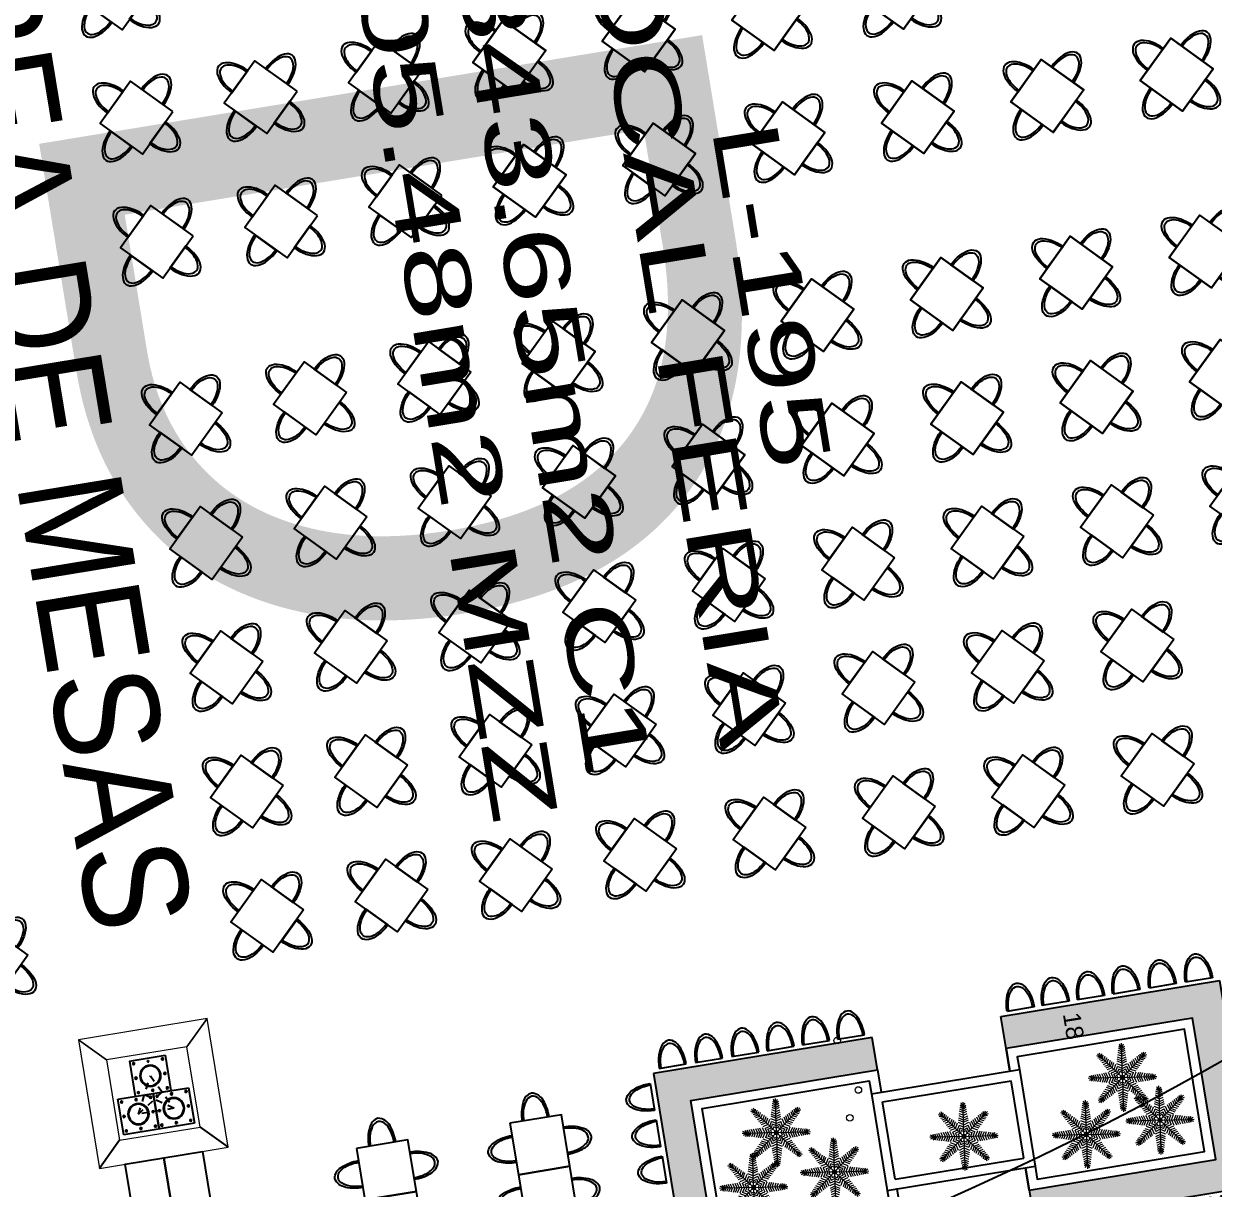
# Model space of a CAD drawing. Header units: metres. Extents: x 2 to 659295185, y -28 to 1124222152.
# Drawn here: x 655580.4 to 655598.65, y 1126425.51 to 1126443.36 of the extents above; entities that cross this region are included whole.
import ezdxf
from ezdxf.enums import TextEntityAlignment as Align

# ---------------------------------------------------------------- set-up
doc = ezdxf.new("R2010")
doc.units = ezdxf.units.M
doc.header["$MEASUREMENT"] = 0
for name, pattern in [('CCSM_C1_CUERPO D.dwg 19-03-12$0$CONTINUA', [0]), ('CCSM_C1_CUERPO EL$0$DASHED', [0.75, 0.5, -0.25]), ('CCSM_XREF ESTRUCTURA15$0$DASHED2', [0.375, 0.25, -0.125]), ('CCSM_XREF ESTRUCTURA15$0$MITTE', [2, 1.25, -0.25, 0.25, -0.25]), ('DASHDOT', [1, 0.5, -0.25, 0, -0.25])]:
    doc.linetypes.add(name, pattern=pattern)
doc.layers.get('0').update_dxf_attribs({"linetype": 'CONTINUOUS'})
for name, color, linetype in [('CCSM_C1_CUERPO CK$0$A-LOCAL ID', 7, 'CONTINUOUS'), ('CCSM_C1_CUERPO CK$0$A-VISTA 4', 8, 'CONTINUOUS'), ('CCSM_C1_CUERPO CK$0$ID_Nº LOCAL', 7, 'CONTINUOUS'), ('CCSM_C1_CUERPO D.dwg 19-03-12$0$1_jardinera', 86, 'CONTINUOUS'), ('CCSM_C1_CUERPO D.dwg 19-03-12$0$A-PEDESTAL', 4, 'CONTINUOUS'), ('CCSM_C1_CUERPO D.dwg 19-03-12$0$MESÓN', 6, 'CONTINUOUS'), ('CCSM_C1_CUERPO D.dwg 19-03-12$0$PARED BAJA', 2, 'CONTINUOUS'), ('CCSM_C1_CUERPO D.dwg 19-03-12$0$PTOS DE UBIC DE TUBERIAS', 1, 'CONTINUOUS'), ('CCSM_C1_CUERPO D.dwg 19-03-12$0$RELLENO', 8, 'CONTINUOUS'), ('CCSM_C1_CUERPO D.dwg 19-03-12$0$SILLAS', 8, 'CONTINUOUS'), ('CCSM_C1_CUERPO EL$0$A-PROYECCIONES', 5, 'CCSM_C1_CUERPO EL$0$DASHED'), ('CCSM_XREF ESTRUCTURA15$0$A_COLUMNAS', 2, 'CONTINUOUS'), ('CCSM_XREF ESTRUCTURA15$0$A_PLANCHAS BASE', 57, 'CONTINUOUS'), ('CCSM_XREF ESTRUCTURA15$0$A_PROYECCION', 8, 'CCSM_XREF ESTRUCTURA15$0$DASHED2'), ('CCSM_XREF ESTRUCTURA15$0$PS_MIDLINE', 1, 'CCSM_XREF ESTRUCTURA15$0$MITTE'), ('CCSM_XREF ESTRUCTURA15$0$PS_SOLID', 2, 'CONTINUOUS'), ('CCSM_XREF ESTRUCTURA15$0$txt100', 2, 'CONTINUOUS'), ('CCSM_XREF KIOSKOSE$0$Kiosco General', 154, 'CONTINUOUS'), ('CESTOS DE BASURA', 1, 'CONTINUOUS'), ('DIVISION EDIFICIOS', 5, 'CONTINUOUS'), ('MESAS', 5, 'CONTINUOUS'), ('MESAS DE FERIA', 7, 'CONTINUOUS'), ('Numero de manzana', 6, 'CONTINUOUS'), ('SILLAS', 2, 'CONTINUOUS')]:
    doc.layers.add(name, color=color, linetype=linetype)
doc.layers.add('CCSM_C1_CUERPO D.dwg 19-03-12$0$ENUMERACIÓN DE CAJETIN DE EXTINSIÓN', color=8, linetype='CONTINUOUS', lineweight=0)
doc.layers.add('LOCALES ASIGNADOS', color=41, linetype='DASHDOT', lineweight=0)
doc.layers.add('PISO AZUL', color=7, linetype='CONTINUOUS', true_color=0xbddeff)
doc.styles.add('ARIAL', font='txt')
doc.styles.add('B', font='arial.ttf')
doc.styles.add('CCSM_C1_CUERPO CK$0$ROMANS', font='romans__.ttf')
doc.styles.add('CCSM_C1_CUERPO CK$0$sigo', font='arial.ttf', dxfattribs={"width": 0.9})
doc.styles.add('CCSM_C1_CUERPO D.dwg 19-03-12$0$ROMANS', font='ARIALUNI.TTF', dxfattribs={"height": 0.12})

# ---------------------------------------------------------------- blocks, each defined once
blk = doc.blocks.new('CCSM_C1_CUERPO CK$0$IDENT LOCAL')
at = {"style": 'CCSM_C1_CUERPO CK$0$ROMANS'}
for tag, height, p in [('AREA-EXACTA', 0.5, (0.8694, 0.18)), ('NºLOCAL', 0.7, (1.9537, 0.0574)), ('RUBRO', 0.35, (0, 0)), ('USO', 0.35, (-0.8388, -0.1375))]:
    blk.add_attdef(tag, text='', height=height, rotation=279.30845, dxfattribs=at).set_placement(p, align=Align.BOTTOM_CENTER)
blk = doc.blocks.new('CCSM_C1_CUERPO D.dwg 19-03-12$0$sillas')
at = {"layer": 'CCSM_C1_CUERPO D.dwg 19-03-12$0$SILLAS'}
blk.add_line((0.21, 0), (-0.21, 0), dxfattribs=at)
at = {"layer": 'CCSM_C1_CUERPO D.dwg 19-03-12$0$SILLAS', "extrusion": (0, 0, -1)}
for major_axis, ratio in [((0, 0.403), 0.521085), ((0, 0.353), 0.524072)]:
    blk.add_ellipse((0, 0), major_axis=major_axis, ratio=ratio, start_param=4.712389, end_param=7.853982, dxfattribs=at)
blk = doc.blocks.new('CCSM_C1_CUERPO D.dwg 19-03-12$0$PALMERA')
at = {"linetype": 'Continuous', "lineweight": 0}
for p, q in [((0, 0.438), (-0.027, 0.495)), ((0, 0.438), (0, 0.506)), ((0, 0.438), (0.027, 0.495)), ((-0.275, 0.324), (-0.334, 0.346)), ((-0.275, 0.324), (-0.323, 0.372)), ((-0.273, 0.323), (-0.322, 0.317)), ((-0.275, 0.324), (-0.297, 0.383)), ((0, 0.049), (-0.275, 0.324)), ((-0.273, 0.323), (-0.268, 0.371)), ((-0.259, 0.308), (-0.246, 0.354)), ((-0.241, 0.29), (-0.225, 0.338)), ((-0.22, 0.27), (-0.203, 0.321)), ((0, 0.297), (-0.058, 0.323)), ((0, 0.333), (-0.054, 0.354)), ((0, 0.361), (-0.049, 0.385)), ((0, 0.39), (-0.045, 0.412)), ((0, 0.415), (-0.042, 0.439)), ((0, 0.436), (-0.038, 0.466)), ((0, 0.436), (0.038, 0.466)), ((0, 0.415), (0.042, 0.439)), ((0, 0.049), (0, 0.438)), ((0, 0.39), (0.045, 0.412)), ((0, 0.361), (0.049, 0.385)), ((0, 0.333), (0.054, 0.354)), ((0, 0.049), (0.275, 0.324)), ((0, 0.297), (0.058, 0.323)), ((0.22, 0.27), (0.203, 0.321)), ((0.241, 0.29), (0.225, 0.338)), ((0.259, 0.308), (0.246, 0.354)), ((0.273, 0.323), (0.268, 0.371)), ((0.273, 0.323), (0.322, 0.317)), ((0.275, 0.324), (0.297, 0.383)), ((0.275, 0.324), (0.323, 0.372)), ((0.275, 0.324), (0.334, 0.346)), ((-0.259, 0.308), (-0.305, 0.296)), ((-0.241, 0.29), (-0.289, 0.274)), ((-0.22, 0.27), (-0.272, 0.252)), ((-0.2, 0.25), (-0.253, 0.227)), ((-0.175, 0.224), (-0.235, 0.202)), ((-0.154, 0.203), (-0.218, 0.179)), ((-0.134, 0.183), (-0.201, 0.158)), ((-0.2, 0.25), (-0.177, 0.302)), ((-0.175, 0.224), (-0.153, 0.284)), ((-0.154, 0.203), (-0.13, 0.267)), ((-0.134, 0.183), (-0.108, 0.25)), ((-0.109, 0.159), (-0.081, 0.23)), ((-0.085, 0.135), (-0.061, 0.197)), ((0, 0.204), (-0.07, 0.235)), ((0, 0.239), (-0.066, 0.268)), ((-0.063, 0.112), (-0.047, 0.161)), ((0, 0.266), (-0.062, 0.295)), ((0, 0.17), (-0.061, 0.197)), ((0, 0.138), (-0.047, 0.161)), ((0, 0.266), (0.062, 0.295)), ((0, 0.239), (0.066, 0.268)), ((0, 0.204), (0.07, 0.235)), ((0, 0.17), (0.061, 0.197)), ((0, 0.138), (0.047, 0.161)), ((0.063, 0.112), (0.047, 0.161)), ((0.085, 0.135), (0.061, 0.197)), ((0.109, 0.159), (0.081, 0.23)), ((0.134, 0.183), (0.108, 0.25)), ((0.154, 0.203), (0.13, 0.267)), ((0.134, 0.183), (0.201, 0.158)), ((0.175, 0.224), (0.153, 0.284)), ((0.154, 0.203), (0.218, 0.179)), ((0.175, 0.224), (0.235, 0.202)), ((0.2, 0.25), (0.177, 0.302)), ((0.2, 0.25), (0.253, 0.227)), ((0.22, 0.27), (0.272, 0.252)), ((0.241, 0.29), (0.289, 0.274)), ((0.259, 0.308), (0.305, 0.296)), ((-0.389, 0.049), (-0.457, 0.049)), ((-0.389, 0.049), (-0.446, 0.076)), ((-0.389, 0.049), (-0.446, 0.023)), ((-0.387, 0.049), (-0.417, 0.087)), ((-0.387, 0.049), (-0.417, 0.011)), ((-0.366, 0.049), (-0.39, 0.091)), ((-0.366, 0.049), (-0.39, 0.007)), ((0, 0.049), (-0.389, 0.049)), ((-0.341, 0.049), (-0.363, 0.095)), ((-0.341, 0.049), (-0.363, 0.004)), ((-0.312, 0.049), (-0.336, 0.098)), ((-0.312, 0.049), (-0.336, 0)), ((-0.283, 0.049), (-0.304, 0.103)), ((-0.283, 0.049), (-0.304, -0.004)), ((0, 0.049), (-0.275, -0.226)), ((-0.248, 0.049), (-0.274, 0.107)), ((-0.248, 0.049), (-0.274, -0.009)), ((-0.217, 0.049), (-0.246, 0.111)), ((-0.217, 0.049), (-0.246, -0.013)), ((-0.19, 0.049), (-0.219, 0.115)), ((-0.19, 0.049), (-0.219, -0.016)), ((-0.155, 0.049), (-0.185, 0.119)), ((-0.155, 0.049), (-0.185, -0.021)), ((-0.109, 0.159), (-0.181, 0.131)), ((-0.085, 0.135), (-0.148, 0.11)), ((-0.121, 0.049), (-0.148, 0.11)), ((-0.121, 0.049), (-0.148, -0.012)), ((-0.063, 0.112), (-0.112, 0.096)), ((-0.089, 0.049), (-0.112, 0.096)), ((-0.089, 0.049), (-0.112, 0.003)), ((-0.063, -0.014), (-0.112, 0.003)), ((-0.043, 0.092), (-0.079, 0.082)), ((-0.061, 0.049), (-0.079, 0.082)), ((-0.061, 0.049), (-0.079, 0.017)), ((-0.043, 0.006), (-0.079, 0.017)), ((-0.043, 0.092), (-0.033, 0.128)), ((-0.043, 0.006), (-0.033, -0.03)), ((0, 0.11), (-0.033, 0.128)), ((0, 0.11), (0.033, 0.128)), ((0, 0.049), (0, -0.34)), ((0, 0.049), (0.275, -0.226)), ((0, 0.049), (0.389, 0.049)), ((0.043, 0.092), (0.033, 0.128)), ((0.043, 0.006), (0.033, -0.03)), ((0.043, 0.092), (0.079, 0.082)), ((0.043, 0.006), (0.079, 0.017)), ((0.061, 0.049), (0.079, 0.082)), ((0.061, 0.049), (0.079, 0.017)), ((0.063, 0.112), (0.112, 0.096)), ((0.063, -0.014), (0.112, 0.003)), ((0.085, 0.135), (0.148, 0.11)), ((0.089, 0.049), (0.112, 0.096)), ((0.089, 0.049), (0.112, 0.003)), ((0.109, 0.159), (0.181, 0.131)), ((0.121, 0.049), (0.148, 0.11)), ((0.121, 0.049), (0.148, -0.012)), ((0.155, 0.049), (0.185, 0.119)), ((0.155, 0.049), (0.185, -0.021)), ((0.19, 0.049), (0.219, 0.115)), ((0.19, 0.049), (0.219, -0.016)), ((0.217, 0.049), (0.246, 0.111)), ((0.217, 0.049), (0.246, -0.013)), ((0.248, 0.049), (0.274, 0.107)), ((0.248, 0.049), (0.274, -0.009)), ((0.283, 0.049), (0.304, 0.103)), ((0.283, 0.049), (0.304, -0.004)), ((0.312, 0.049), (0.336, 0.098)), ((0.312, 0.049), (0.336, 0)), ((0.341, 0.049), (0.363, 0.095)), ((0.341, 0.049), (0.363, 0.004)), ((0.366, 0.049), (0.39, 0.091)), ((0.366, 0.049), (0.39, 0.007)), ((0.387, 0.049), (0.417, 0.087)), ((0.387, 0.049), (0.417, 0.011)), ((0.389, 0.049), (0.446, 0.076)), ((0.389, 0.049), (0.457, 0.049)), ((0.389, 0.049), (0.446, 0.023)), ((-0.22, -0.171), (-0.272, -0.154)), ((-0.2, -0.151), (-0.253, -0.128)), ((-0.175, -0.126), (-0.235, -0.104)), ((-0.154, -0.104), (-0.218, -0.081)), ((-0.134, -0.085), (-0.201, -0.059)), ((-0.2, -0.151), (-0.177, -0.204)), ((-0.109, -0.06), (-0.181, -0.032)), ((-0.175, -0.126), (-0.153, -0.186)), ((-0.154, -0.104), (-0.13, -0.168)), ((-0.085, -0.036), (-0.148, -0.012)), ((-0.134, -0.085), (-0.108, -0.152)), ((-0.109, -0.06), (-0.081, -0.132)), ((-0.085, -0.036), (-0.061, -0.099)), ((0, -0.106), (-0.07, -0.136)), ((0, -0.141), (-0.066, -0.17)), ((-0.063, -0.014), (-0.047, -0.063)), ((0, -0.072), (-0.061, -0.099)), ((0, -0.04), (-0.047, -0.063)), ((0, -0.012), (-0.033, -0.03)), ((0, -0.012), (0.033, -0.03)), ((0, -0.04), (0.047, -0.063)), ((0, -0.072), (0.061, -0.099)), ((0, -0.106), (0.07, -0.136)), ((0, -0.141), (0.066, -0.17)), ((0.063, -0.014), (0.047, -0.063)), ((0.085, -0.036), (0.061, -0.099)), ((0.109, -0.06), (0.081, -0.132)), ((0.085, -0.036), (0.148, -0.012)), ((0.134, -0.085), (0.108, -0.152)), ((0.109, -0.06), (0.181, -0.032)), ((0.154, -0.104), (0.13, -0.168)), ((0.134, -0.085), (0.201, -0.059)), ((0.175, -0.126), (0.153, -0.186)), ((0.154, -0.104), (0.218, -0.081)), ((0.175, -0.126), (0.235, -0.104)), ((0.2, -0.151), (0.177, -0.204)), ((0.2, -0.151), (0.253, -0.128)), ((0.22, -0.171), (0.272, -0.154)), ((-0.275, -0.226), (-0.334, -0.247)), ((-0.275, -0.226), (-0.323, -0.274)), ((-0.273, -0.224), (-0.322, -0.219)), ((-0.259, -0.21), (-0.305, -0.197)), ((-0.275, -0.226), (-0.297, -0.285)), ((-0.241, -0.192), (-0.289, -0.176)), ((-0.273, -0.224), (-0.268, -0.273)), ((-0.259, -0.21), (-0.246, -0.256)), ((-0.241, -0.192), (-0.225, -0.24)), ((-0.22, -0.171), (-0.203, -0.223)), ((0, -0.168), (-0.062, -0.197)), ((0, -0.198), (-0.058, -0.225)), ((0, -0.234), (-0.054, -0.255)), ((0, -0.263), (-0.049, -0.287)), ((0, -0.291), (-0.045, -0.314)), ((0, -0.317), (-0.042, -0.341)), ((0, -0.168), (0.062, -0.197)), ((0, -0.198), (0.058, -0.225)), ((0, -0.234), (0.054, -0.255)), ((0, -0.263), (0.049, -0.287)), ((0, -0.291), (0.045, -0.314)), ((0, -0.317), (0.042, -0.341)), ((0.22, -0.171), (0.203, -0.223)), ((0.241, -0.192), (0.225, -0.24)), ((0.241, -0.192), (0.289, -0.176)), ((0.259, -0.21), (0.246, -0.256)), ((0.259, -0.21), (0.305, -0.197)), ((0.273, -0.224), (0.268, -0.273)), ((0.273, -0.224), (0.322, -0.219)), ((0.275, -0.226), (0.323, -0.274)), ((0.275, -0.226), (0.334, -0.247)), ((0.275, -0.226), (0.297, -0.285)), ((0, -0.338), (-0.038, -0.368)), ((0, -0.34), (-0.027, -0.397)), ((0, -0.338), (0.038, -0.368)), ((0, -0.34), (0, -0.408)), ((0, -0.34), (0.027, -0.397))]:
    blk.add_line(p, q, dxfattribs=at)
at = {"linetype": 'CCSM_C1_CUERPO D.dwg 19-03-12$0$CONTINUA', "lineweight": 0}
for p, q in [((-0.275, 0.324), (-0.275, 0.324)), ((0, 0.438), (0, 0.438)), ((0.275, 0.324), (0.275, 0.324)), ((-0.389, 0.049), (-0.389, 0.049)), ((0.389, 0.049), (0.389, 0.049)), ((-0.275, -0.226), (-0.275, -0.226)), ((0.275, -0.226), (0.275, -0.226)), ((0, -0.34), (0, -0.34))]:
    blk.add_line(p, q, dxfattribs=at)
at = {"linetype": 'Continuous', "lineweight": 0}
blk.add_circle((0, 0.049), 0.0275, dxfattribs=at)
blk.add_circle((0, 0.049), 0.0275, dxfattribs=at)
blk.add_circle((0, 0.049), 0.0275, dxfattribs=at)
blk.add_circle((0, 0.049), 0.0275, dxfattribs=at)
blk.add_circle((0, 0.049), 0.0275, dxfattribs=at)
blk.add_circle((0, 0.049), 0.0275, dxfattribs=at)
blk.add_circle((0, 0.049), 0.0275, dxfattribs=at)
blk.add_circle((0, 0.049), 0.0275, dxfattribs=at)
blk = doc.blocks.new('CCSM_C1_CUERPO D.dwg 19-03-12$0$44556')
at = {"layer": 'CCSM_C1_CUERPO D.dwg 19-03-12$0$PARED BAJA'}
h = blk.add_hatch(dxfattribs=at)
h.set_pattern_fill('AR-SAND', color=42, scale=0.002, angle=170.6915)
h.set_pattern_definition([(127.5, (0, 0), (-0.09788265, -0.00320006), [0, -0.077216, 0, -0.08636, 0, -0.08255]), (97.5, (0, 0), (-0.14336502, 0.08990466), [0, -0.041656, 0, -0.069596, 0, -0.02667]), (57.5, (-3e-10, -0.06248), (-0.00028744, 0.15819847), [0, -0.0254, 0, -0.09144, 0, -0.11938]), (47.5, (-3e-10, -0.06248), (-0.04458586, 0.1527113), [0, -0.0127, 0, -0.059944, 0, -0.06858])])
h.paths.add_polyline_path([(44.061, -48.111), (44.061, -50.311), (41.161, -50.311), (41.161, -50.811), (44.561, -50.811), (44.561, -47.611), (41.161, -47.611), (41.161, -48.111)])
h.paths.add_polyline_path([(39.161, -48.111), (39.161, -47.611), (35.761, -47.611), (35.761, -50.811), (39.161, -50.811), (39.161, -50.311), (36.261, -50.311), (36.261, -48.111)])
for points in [[(39.161, -48.461), (39.161, -48.461), (39.161, -48.111), (36.261, -48.111), (36.261, -50.311), (39.161, -50.311), (39.161, -49.961)], [(41.161, -48.461), (41.161, -48.461), (41.161, -48.111), (44.061, -48.111), (44.061, -50.311), (41.161, -50.311), (41.161, -49.961)], [(39.011, -48.461), (39.011, -48.261), (36.411, -48.261), (36.411, -50.161), (39.011, -50.161), (39.011, -49.961)], [(41.311, -48.461), (41.311, -48.261), (43.911, -48.261), (43.911, -50.161), (41.311, -50.161), (41.311, -49.961)]]:
    blk.add_lwpolyline(points)
at = {"layer": 'CCSM_C1_CUERPO D.dwg 19-03-12$0$MESÓN', "color": 3}
for p, q in [((35.761, -50.811), (35.761, -47.611)), ((35.761, -47.611), (39.161, -47.611)), ((39.161, -48.111), (39.161, -47.611)), ((44.561, -47.611), (41.161, -47.611)), ((41.161, -48.111), (41.161, -47.611)), ((44.561, -50.811), (44.561, -47.611)), ((39.161, -50.311), (39.161, -50.811)), ((41.161, -50.311), (41.161, -50.811)), ((39.161, -50.811), (35.761, -50.811)), ((41.161, -50.811), (44.561, -50.811))]:
    blk.add_line(p, q, dxfattribs=at)
at = {"layer": 'CCSM_C1_CUERPO D.dwg 19-03-12$0$RELLENO', "color": 7}
for p, q in [((39.161, -48.111), (39.161, -48.461)), ((39.161, -49.961), (39.161, -50.311))]:
    blk.add_line(p, q, dxfattribs=at)
at = {"layer": 'CCSM_C1_CUERPO D.dwg 19-03-12$0$RELLENO', "color": 160}
for p, q in [((39.011, -49.961), (39.011, -48.461)), ((41.311, -48.461), (39.011, -48.461)), ((41.311, -49.961), (41.311, -48.461)), ((39.161, -48.611), (39.161, -49.811)), ((41.161, -48.611), (39.161, -48.611)), ((41.161, -48.611), (41.161, -49.811)), ((41.311, -49.961), (39.011, -49.961)), ((41.161, -49.811), (39.161, -49.811))]:
    blk.add_line(p, q, dxfattribs=at)
at = {"xscale": -1}
for p, rotation in [((36.071, -47.549), 0.006560175921928035), ((36.636, -47.549), 0.006560175921928035), ((37.201, -47.549), 0.006560175921928035), ((37.748, -47.549), 0.006560175921928035), ((38.296, -47.549), 0.006560175921928035), ((38.843, -47.549), 0.006560175921928035), ((35.686, -48.016), 90.00656015095574), ((35.686, -48.582), 90.00656015095574), ((35.686, -49.329), 90.00656015095574), ((35.686, -49.894), 90.00656015095574), ((35.686, -50.459), 90.00656015095574), ((41.478, -50.873), 180.0065601617041), ((42.025, -50.873), 180.0065601617041), ((42.573, -50.873), 180.0065601617041), ((43.12, -50.873), 180.0065601617041), ((43.685, -50.873), 180.0065601617041), ((44.25, -50.873), 180.0065601617041)]:
    blk.add_blockref('CCSM_C1_CUERPO D.dwg 19-03-12$0$sillas', p, dxfattribs=dict(at, rotation=rotation))
for p, rotation in [((41.478, -47.549), 359.993439846264), ((42.025, -47.549), 359.993439846264), ((42.573, -47.549), 359.993439846264), ((43.12, -47.549), 359.993439846264), ((43.685, -47.549), 359.993439846264), ((44.25, -47.549), 359.993439846264), ((44.635, -48.016), 269.9934398456682), ((44.635, -48.582), 269.9934398456682), ((44.635, -49.329), 269.9934398456682), ((44.635, -49.894), 269.9934398456682), ((44.635, -50.459), 269.9934398456682), ((36.071, -50.873), 179.9934398604819), ((36.636, -50.873), 179.9934398604819), ((37.201, -50.873), 179.9934398604819), ((37.748, -50.873), 179.9934398604819), ((38.296, -50.873), 179.9934398604819), ((38.843, -50.873), 179.9934398604819)]:
    blk.add_blockref('CCSM_C1_CUERPO D.dwg 19-03-12$0$sillas', p, dxfattribs=dict(rotation=rotation))
at = {"layer": 'CCSM_C1_CUERPO D.dwg 19-03-12$0$1_jardinera', "xscale": 1.149563022003319, "yscale": 1.149563022003319, "zscale": 1.149563022003319, "rotation": 262.319790938566}
for p in [(36.953, -48.839), (38.102, -48.805), (42.007, -48.863), (43.271, -48.829), (39.959, -49.081), (37.414, -49.579), (42.789, -49.603)]:
    blk.add_blockref('CCSM_C1_CUERPO D.dwg 19-03-12$0$PALMERA', p, dxfattribs=at)
blk = doc.blocks.new('CCSM_XREF ESTRUCTURA15$0$baric')
at = {"layer": 'CCSM_XREF ESTRUCTURA15$0$A_PROYECCION'}
for p, q in [((0, 0), (550, 0)), ((275, -550), (0, 0)), ((0, 0), (412.5, -275)), ((550, 0), (137.5, -275)), ((550, 0), (275, -550))]:
    blk.add_line(p, q, dxfattribs=at)
blk = doc.blocks.new('CCSM_XREF ESTRUCTURA15$0$COLUMNAS D')
at = {"color": 7}
for p, q in [((655584.855, 1126430.695), (655585.285, 1126430.386)), ((655583.621, 1126430.493), (655583.312, 1126430.063))]:
    blk.add_line(p, q, dxfattribs=at)
at = {"layer": 'CCSM_XREF ESTRUCTURA15$0$A_PLANCHAS BASE'}
for p, q in [((655583.776, 1126431.709), (655583.888, 1126431.728)), ((655583.865, 1126431.167), (655583.776, 1126431.709)), ((655583.888, 1126431.728), (655584.319, 1126431.798)), ((655584.319, 1126431.798), (655584.408, 1126431.256)), ((655583.594, 1126431.122), (655584.679, 1126431.3)), ((655584.679, 1126431.3), (655584.768, 1126430.757)), ((655583.683, 1126430.579), (655583.594, 1126431.122)), ((655584.226, 1126430.668), (655584.137, 1126431.211)), ((655584.768, 1126430.757), (655583.683, 1126430.579))]:
    blk.add_line(p, q, dxfattribs=at)
at = {"layer": 'CCSM_XREF ESTRUCTURA15$0$A_PLANCHAS BASE', "extrusion": (0, 0, -1)}
for centre in [(-655583.834, 1126431.668), (-655584.278, 1126431.741), (-655583.87, 1126431.446), (-655584.314, 1126431.519), (-655584.129, 1126431.26), (-655584.351, 1126431.297), (-655584.638, 1126431.243), (-655583.651, 1126431.081), (-655583.873, 1126431.117), (-655583.907, 1126431.224), (-655584.095, 1126431.154), (-655584.194, 1126431.17), (-655584.416, 1126431.206), (-655584.132, 1126430.932), (-655584.23, 1126430.948), (-655584.675, 1126431.021, 0), (-655583.688, 1126430.859, 0), (-655584.168, 1126430.71), (-655584.267, 1126430.726), (-655584.489, 1126430.762), (-655584.711, 1126430.799, 0), (-655583.724, 1126430.637, 0), (-655583.946, 1126430.673, 0)]:
    blk.add_circle(centre, 0.0135, dxfattribs=at)
at = {"layer": 'CCSM_XREF ESTRUCTURA15$0$A_PROYECCION'}
for p, q in [((655583.857, 1126431.672, 0), (655583.811, 1126431.664, 0)), ((655583.83, 1126431.691, 0), (655583.838, 1126431.645, 0)), ((655584.301, 1126431.745, 0), (655584.255, 1126431.737, 0)), ((655584.274, 1126431.764, 0), (655584.282, 1126431.718, 0)), ((655583.893, 1126431.45, 0), (655583.847, 1126431.442, 0)), ((655583.866, 1126431.469, 0), (655583.874, 1126431.423, 0)), ((655584.337, 1126431.523, 0), (655584.291, 1126431.515, 0)), ((655584.31, 1126431.542, 0), (655584.318, 1126431.496, 0)), ((655584.152, 1126431.264, 0), (655584.105, 1126431.257, 0)), ((655584.125, 1126431.284, 0), (655584.132, 1126431.237, 0)), ((655584.374, 1126431.301, 0), (655584.327, 1126431.293, 0)), ((655584.347, 1126431.32, 0), (655584.354, 1126431.274, 0)), ((655584.634, 1126431.266, 0), (655584.642, 1126431.219, 0)), ((655583.675, 1126431.085, 0), (655583.628, 1126431.077, 0)), ((655583.648, 1126431.104, 0), (655583.655, 1126431.058, 0)), ((655583.897, 1126431.121, 0), (655583.85, 1126431.113, 0)), ((655583.87, 1126431.14, 0), (655583.877, 1126431.094, 0)), ((655583.93, 1126431.228, 0), (655583.883, 1126431.22, 0)), ((655583.903, 1126431.247, 0), (655583.91, 1126431.201, 0)), ((655584.119, 1126431.157, 0), (655584.072, 1126431.15, 0)), ((655584.092, 1126431.177, 0), (655584.099, 1126431.13, 0)), ((655584.217, 1126431.174, 0), (655584.171, 1126431.166, 0)), ((655584.19, 1126431.193, 0), (655584.198, 1126431.147, 0)), ((655584.439, 1126431.21, 0), (655584.393, 1126431.202, 0)), ((655584.412, 1126431.229, 0), (655584.42, 1126431.183, 0)), ((655584.661, 1126431.246, 0), (655584.615, 1126431.239, 0)), ((655584.155, 1126430.935, 0), (655584.109, 1126430.928, 0)), ((655584.128, 1126430.955, 0), (655584.136, 1126430.908, 0)), ((655584.254, 1126430.952, 0), (655584.207, 1126430.944, 0)), ((655584.227, 1126430.971, 0), (655584.234, 1126430.925, 0)), ((655584.698, 1126431.024, 0), (655584.651, 1126431.017, 0)), ((655584.671, 1126431.044, 0), (655584.673, 1126431.028, 0)), ((655584.671, 1126431.044, 0), (655584.678, 1126430.997, 0)), ((655584.698, 1126431.024, 0), (655584.682, 1126431.022, 0)), ((655583.711, 1126430.863, 0), (655583.665, 1126430.855, 0)), ((655583.68, 1126430.858, 0), (655583.665, 1126430.855, 0)), ((655583.684, 1126430.882, 0), (655583.686, 1126430.866, 0)), ((655583.684, 1126430.882, 0), (655583.692, 1126430.836, 0)), ((655584.191, 1126430.713, 0), (655584.145, 1126430.706, 0)), ((655584.164, 1126430.733, 0), (655584.172, 1126430.686, 0)), ((655584.29, 1126430.73, 0), (655584.244, 1126430.722, 0)), ((655584.263, 1126430.749, 0), (655584.271, 1126430.703, 0)), ((655584.512, 1126430.766, 0), (655584.466, 1126430.758, 0)), ((655584.485, 1126430.785, 0), (655584.493, 1126430.739, 0)), ((655584.734, 1126430.802, 0), (655584.688, 1126430.795, 0)), ((655584.707, 1126430.822, 0), (655584.715, 1126430.775, 0)), ((655583.747, 1126430.641, 0), (655583.701, 1126430.633, 0)), ((655583.72, 1126430.66, 0), (655583.728, 1126430.614, 0)), ((655583.969, 1126430.677, 0), (655583.945, 1126430.673, 0)), ((655583.946, 1126430.674, 0), (655583.95, 1126430.65, 0))]:
    blk.add_line(p, q, dxfattribs=at)
at = {"layer": 'CCSM_XREF ESTRUCTURA15$0$PS_SOLID'}
blk.add_line((655584.137, 1126431.211), (655584.226, 1126430.668), dxfattribs=at)
at = {"layer": 'CCSM_XREF ESTRUCTURA15$0$PS_SOLID', "extrusion": (0, 0, -1)}
for centre, radius in [((-655584.092, 1126431.482), 0.162), ((-655584.092, 1126431.482), 0.151), ((-655584.453, 1126430.984), 0.162), ((-655584.453, 1126430.984), 0.151), ((-655583.91, 1126430.895), 0.162), ((-655583.91, 1126430.895), 0.151)]:
    blk.add_circle(centre, radius, dxfattribs=at)
at = {"layer": 'CCSM_XREF ESTRUCTURA15$0$txt100', "xscale": 0.0009999999647109722, "yscale": 0.0009999999647109722, "zscale": 0.0009999999647109722, "rotation": 189.3084474079254}
blk.add_blockref('CCSM_XREF ESTRUCTURA15$0$baric', (655584.453, 1126430.984), dxfattribs=at)
blk = doc.blocks.new('mesa cuadrada')
at = {"layer": 'MESAS', "color": 7}
blk.add_lwpolyline([(0, 0.8), (0.8, 0.8), (0.8, 0), (0, 0)], close=True, dxfattribs=at)
blk = doc.blocks.new('SILLA NARANJA')
at = {"layer": 'SILLAS', "color": 3}
blk.add_line((-0.15, 0.147), (0.15, -0.147), dxfattribs=at)
for major_axis, ratio in [((-0.282, -0.288), 0.521085), ((-0.247, -0.252), 0.524072)]:
    blk.add_ellipse((0, 0), major_axis=major_axis, ratio=ratio, start_param=1.570796, end_param=4.712389, dxfattribs=at)
blk = doc.blocks.new('MESA BAJA NARANJA')
at = {"color": 7, "extrusion": (0, 0, -1), "zscale": -0.9999999999999999, "rotation": 224.4563677717573}
blk.add_blockref('mesa cuadrada', (0, 0), dxfattribs=at)
at = {"layer": 'PISO AZUL'}
for p, rotation in [((-0.28, -0.286), 89.99999999999999), ((-0.286, -0.84), 179.9999999999999), ((0.286, -0.851), 269.9999999999999)]:
    blk.add_blockref('SILLA NARANJA', p, dxfattribs=dict(at, rotation=rotation))
blk.add_blockref('SILLA NARANJA', (0.286, -0.28), dxfattribs=at)
blk = doc.blocks.new('SILLA VERDE AMARILLA')
at = {"layer": 'SILLAS', "color": 20}
blk.add_line((0.148, -0.149), (-0.148, 0.149), dxfattribs=at)
at = {"layer": 'SILLAS', "color": 20, "extrusion": (0, 0, -1)}
for major_axis, ratio in [((0.285, 0.285), 0.521085), ((0.25, 0.25), 0.524072)]:
    blk.add_ellipse((0, 0), major_axis=major_axis, ratio=ratio, start_param=4.712389, end_param=7.853982, dxfattribs=at)
blk = doc.blocks.new('MESA ALTA SILLA VERDE AMARILLA')
at = {"layer": 'SILLAS', "color": 7}
blk.add_lwpolyline([(0, -1.131), (-0.566, -0.566), (0, 0), (0.566, -0.566)], close=True, dxfattribs=at)
at = {"layer": 'SILLAS'}
for p, rotation in [((-0.283, -0.283), 89.99999999999999), ((-0.283, -0.849), 179.9999999999999), ((0.283, -0.849), 269.9999999999999)]:
    blk.add_blockref('SILLA VERDE AMARILLA', p, dxfattribs=dict(at, rotation=rotation))
at = {"layer": 'SILLAS', "extrusion": (0, 0, -1), "zscale": -1, "rotation": 45.0000137122405}
blk.add_blockref('mesa cuadrada', (0, -1.131), dxfattribs=at)
at = {"layer": 'SILLAS'}
blk.add_blockref('SILLA VERDE AMARILLA', (0.283, -0.283), dxfattribs=at)
blk = doc.blocks.new('MF')
at = {"color": 3}
for points in [[(-1004119.416, 828092.006, 0.093661), (-1004119.463, 828092.264, 0.272986), (-1004119.626, 828092.409, 0.280612), (-1004119.774, 828092.288, 0.119482), (-1004119.836, 828092.006, -9.41961)], [(-1004119.441, 828092.006, 0.066967), (-1004119.464, 828092.177, 0.121337), (-1004119.542, 828092.32, 0.195362), (-1004119.626, 828092.359, 0.239129), (-1004119.734, 828092.294, 0.082612), (-1004119.795, 828092.157, 0.050831), (-1004119.811, 828092.006, 0.401558)], [(-1004118.616, 828092.006, 0.093661), (-1004118.663, 828092.264, 0.272986), (-1004118.826, 828092.409, 0.280612), (-1004118.974, 828092.288, 0.119482), (-1004119.036, 828092.006, -9.41961)], [(-1004118.641, 828092.006, 0.066967), (-1004118.664, 828092.177, 0.121337), (-1004118.742, 828092.32, 0.195362), (-1004118.826, 828092.359, 0.239129), (-1004118.934, 828092.294, 0.082612), (-1004118.995, 828092.157, 0.050831), (-1004119.011, 828092.006, 0.401558)], [(-1004117.816, 828092.006, 0.093661), (-1004117.863, 828092.264, 0.272986), (-1004118.026, 828092.409, 0.280612), (-1004118.174, 828092.288, 0.119482), (-1004118.236, 828092.006, -9.41961)], [(-1004117.841, 828092.006, 0.066967), (-1004117.864, 828092.177, 0.121337), (-1004117.942, 828092.32, 0.195362), (-1004118.026, 828092.359, 0.239129), (-1004118.134, 828092.294, 0.082612), (-1004118.195, 828092.157, 0.050831), (-1004118.211, 828092.006, 0.401558)], [(-1004120.026, 828091.396, -0.093661), (-1004120.284, 828091.443, -0.272986), (-1004120.429, 828091.606, -0.280612), (-1004120.308, 828091.754, -0.119482), (-1004120.026, 828091.816, 9.41961)], [(-1004120.026, 828091.421, -0.066967), (-1004120.198, 828091.444, -0.121337), (-1004120.34, 828091.521, -0.195362), (-1004120.379, 828091.606, -0.239129), (-1004120.314, 828091.713, -0.082612), (-1004120.178, 828091.775, -0.050831), (-1004120.026, 828091.791, -0.401558)], [(-1004117.626, 828091.396, 0.093661), (-1004117.368, 828091.443, 0.272986), (-1004117.223, 828091.606, 0.280612), (-1004117.344, 828091.754, 0.119482), (-1004117.626, 828091.816, -9.41961)], [(-1004117.626, 828091.421, 0.066967), (-1004117.455, 828091.444, 0.121337), (-1004117.312, 828091.521, 0.195362), (-1004117.273, 828091.606, 0.239129), (-1004117.339, 828091.713, 0.082612), (-1004117.475, 828091.775, 0.050831), (-1004117.626, 828091.791, 0.401558)], [(-1004119.416, 828091.206, -0.093661), (-1004119.463, 828090.948, -0.272986), (-1004119.626, 828090.803, -0.280612), (-1004119.774, 828090.924, -0.119482), (-1004119.836, 828091.206, 9.41961)], [(-1004119.441, 828091.206, -0.066967), (-1004119.464, 828091.034, -0.121337), (-1004119.542, 828090.892, -0.195362), (-1004119.626, 828090.853, -0.239129), (-1004119.734, 828090.918, -0.082612), (-1004119.795, 828091.054, -0.050831), (-1004119.811, 828091.206, -0.401558)], [(-1004118.616, 828091.206, -0.093661), (-1004118.663, 828090.948, -0.272986), (-1004118.826, 828090.803, -0.280612), (-1004118.974, 828090.924, -0.119482), (-1004119.036, 828091.206, 9.41961)], [(-1004118.641, 828091.206, -0.066967), (-1004118.664, 828091.034, -0.121337), (-1004118.742, 828090.892, -0.195362), (-1004118.826, 828090.853, -0.239129), (-1004118.934, 828090.918, -0.082612), (-1004118.995, 828091.054, -0.050831), (-1004119.011, 828091.206, -0.401558)], [(-1004117.816, 828091.206, -0.093661), (-1004117.863, 828090.948, -0.272986), (-1004118.026, 828090.803, -0.280612), (-1004118.174, 828090.924, -0.119482), (-1004118.236, 828091.206, 9.41961)], [(-1004117.841, 828091.206, -0.066967), (-1004117.864, 828091.034, -0.121337), (-1004117.942, 828090.892, -0.195362), (-1004118.026, 828090.853, -0.239129), (-1004118.134, 828090.918, -0.082612), (-1004118.195, 828091.054, -0.050831), (-1004118.211, 828091.206, -0.401558)]]:
    blk.add_lwpolyline(points, format="xyb", dxfattribs=at)
at = {"color": 7}
for points in [[(-1004120.026, 828092.006), (-1004119.226, 828092.006), (-1004119.226, 828091.206), (-1004120.026, 828091.206), (-1004120.026, 828092.006)], [(-1004119.226, 828092.006), (-1004118.426, 828092.006), (-1004118.426, 828091.206), (-1004119.226, 828091.206), (-1004119.226, 828092.006)], [(-1004118.426, 828092.006), (-1004117.626, 828092.006), (-1004117.626, 828091.206), (-1004118.426, 828091.206), (-1004118.426, 828092.006)]]:
    blk.add_lwpolyline(points, dxfattribs=at)
blk = doc.blocks.new('sectoresd')
at = {"layer": 'DIVISION EDIFICIOS', "ltscale": 0.005, "insert": (655588.093, 1126442.813), "char_height": 10.3047, "width": 148.24864, "attachment_point": 5, "rotation": 279.3085, "style": 'B'}
blk.add_mtext('{\\fCentury Gothic|b0|i0|c0|p34;D}', dxfattribs=at)

msp = doc.modelspace()

# ---------------------------------------------------------------- hatches: boundary and pattern name
at = {"layer": 'LOCALES ASIGNADOS'}
h = msp.add_hatch(color=256, dxfattribs=at)
edge = h.paths.add_edge_path()
edge.add_arc((219491.1056, 1054914.3756), 441878.9229, 9.308049718, 9.309563548, ccw=False)
edge.add_line((655551.8097, 1126384.9626), (655564.5398, 1126387.0492))
edge.add_line((655564.5398, 1126387.0492), (655562.5867, 1126398.9652))
edge.add_line((655562.5867, 1126398.9652), (655552.3922, 1126397.2942))
edge.add_line((655552.3922, 1126397.2942), (655552.4569, 1126396.8995))
edge.add_line((655552.4569, 1126396.8995), (655549.9212, 1126396.4839))
h = msp.add_hatch(color=256, dxfattribs=at)
edge = h.paths.add_edge_path()
edge.add_line((655527.1552, 1126387.0016), (655538.9973, 1126388.9427))
edge.add_arc((823018.0965, 1153841.5836), 169714.1602, 189.306932041, 189.308957667, ccw=False)
edge.add_line((655538.0268, 1126394.8637), (655526.1848, 1126392.9226))
edge.add_line((655526.1848, 1126392.9226), (655527.1552, 1126387.0016))
h.paths.add_polyline_path([(655539.9677, 1126383.0216), (655538.9972, 1126388.9427), (655527.1552, 1126387.0017), (655528.1257, 1126381.0806)])

# ---------------------------------------------------------------- linework, layer by layer
at = {"layer": 'CCSM_C1_CUERPO CK$0$A-VISTA 4', "lineweight": 5}
msp.add_arc((655377.7276, 1127600.5384), 1196.2927, 278.1177294, 282.1897732, dxfattribs=at)
at = {"layer": 'CCSM_C1_CUERPO D.dwg 19-03-12$0$A-PEDESTAL', "lineweight": 5}
msp.add_lwpolyline([(655583.5362, 1126426.133), (655583.2127, 1126428.1067), (655581.2402, 1126427.7834), (655581.5625, 1126425.8095), (655583.5362, 1126426.133), (655583.1055, 1126426.4424), (655582.9033, 1126427.676), (655583.2127, 1126428.1067), (655582.9033, 1126427.676), (655581.6697, 1126427.4738), (655581.2402, 1126427.7834), (655581.6697, 1126427.4738), (655581.8719, 1126426.2403), (655581.5625, 1126425.8095), (655581.8719, 1126426.2403), (655583.1055, 1126426.4424)], dxfattribs=at)
at = {"layer": 'CCSM_C1_CUERPO D.dwg 19-03-12$0$PTOS DE UBIC DE TUBERIAS', "lineweight": 5}
for centre in [(655592.8766, 1126427.7689), (655593.2033, 1126427.0117), (655593.0707, 1126426.5847)]:
    msp.add_circle(centre, 0.05, dxfattribs=at)
at = {"layer": 'CCSM_C1_CUERPO EL$0$A-PROYECCIONES', "lineweight": 5}
msp.add_lwpolyline([(655421.1065, 1126403.1157, 0.0062103), (655452.1715, 1126404.6309, 0.0092237), (655503.3398, 1126408.847, 0.0058318), (655535.1153, 1126412.626), (655535.6132, 1126409.5887, 0.0194724), (655631.4645, 1126426.348, 0.0707147)], format="xyb", dxfattribs=at)
at = {"layer": 'CCSM_XREF ESTRUCTURA15$0$A_COLUMNAS', "color": 5, "lineweight": 5}
for p, q in [((655583.1055, 1126426.4424), (655583.5362, 1126426.133)), ((655581.8719, 1126426.2403), (655581.5625, 1126425.8095))]:
    msp.add_line(p, q, dxfattribs=at)
at = {"layer": 'CCSM_XREF ESTRUCTURA15$0$PS_MIDLINE', "color": 8, "lineweight": 5}
for p, q in [((655582.0809, 1126427.4383, 4.525), (655582.0885, 1126427.392, 4.525)), ((655582.3299, 1126427.4553, 4.525), (655582.2835, 1126427.4477, 4.525)), ((655582.3029, 1126427.4747, 4.525), (655582.3105, 1126427.4284, 4.525)), ((655582.5519, 1126427.4917, 4.525), (655582.5056, 1126427.4841, 4.525)), ((655582.525, 1126427.5111, 4.525), (655582.5326, 1126427.4647, 4.525)), ((655582.1079, 1126427.4189, 4.525), (655582.0615, 1126427.4113, 4.525)), ((655582.5883, 1126427.2697, 4.525), (655582.542, 1126427.2621, 4.525)), ((655582.5613, 1126427.2891, 4.525), (655582.569, 1126427.2427, 4.525)), ((655582.1443, 1126427.1969, 4.525), (655582.0979, 1126427.1893, 4.525)), ((655582.1173, 1126427.2163, 4.525), (655582.1249, 1126427.1699, 4.525)), ((655582.5977, 1126427.0671, 4.525), (655582.6053, 1126427.0207, 4.525)), ((655582.1205, 1126426.8875, 4.525), (655582.1281, 1126426.8411, 4.525)), ((655582.1807, 1126426.9749, 4.525), (655582.1343, 1126426.9673, 4.525)), ((655582.1537, 1126426.9943, 4.525), (655582.1613, 1126426.9479, 4.525)), ((655582.3695, 1126426.9045, 4.525), (655582.3232, 1126426.8969, 4.525)), ((655582.3425, 1126426.9239, 4.525), (655582.3501, 1126426.8775, 4.525)), ((655582.4027, 1126427.0113, 4.525), (655582.3563, 1126427.0037, 4.525)), ((655582.3757, 1126427.0307, 4.525), (655582.3833, 1126426.9843, 4.525)), ((655582.4682, 1126426.9207, 4.525), (655582.4218, 1126426.9131, 4.525)), ((655582.4412, 1126426.9401, 4.525), (655582.4488, 1126426.8937, 4.525)), ((655582.6247, 1126427.0477, 4.525), (655582.5784, 1126427.0401, 4.525)), ((655582.6903, 1126426.9571, 4.525), (655582.6439, 1126426.9495, 4.525)), ((655582.6633, 1126426.9765, 4.525), (655582.6709, 1126426.9301, 4.525)), ((655582.9123, 1126426.9935, 4.525), (655582.8659, 1126426.9859, 4.525)), ((655582.8853, 1126427.0128, 4.525), (655582.8929, 1126426.9665, 4.525)), ((655581.9255, 1126426.8317, 4.525), (655581.8791, 1126426.8241, 4.525)), ((655581.8985, 1126426.8511, 4.525), (655581.9061, 1126426.8047, 4.525)), ((655582.1475, 1126426.8681, 4.525), (655582.1011, 1126426.8605, 4.525)), ((655582.3789, 1126426.7019, 4.525), (655582.3865, 1126426.6555, 4.525)), ((655582.5046, 1126426.6986, 4.525), (655582.4582, 1126426.691, 4.525)), ((655582.4776, 1126426.718, 4.525), (655582.4852, 1126426.6716, 4.525)), ((655582.9487, 1126426.7714, 4.525), (655582.9023, 1126426.7638, 4.525)), ((655582.9217, 1126426.7908, 4.525), (655582.9293, 1126426.7444, 4.525)), ((655581.9619, 1126426.6097, 4.525), (655581.9155, 1126426.6021, 4.525)), ((655581.9349, 1126426.6291, 4.525), (655581.9425, 1126426.5827, 4.525)), ((655582.4059, 1126426.6825, 4.525), (655582.3595, 1126426.6749, 4.525)), ((655582.763, 1126426.513, 4.525), (655582.7167, 1126426.5054, 4.525)), ((655582.736, 1126426.5324, 4.525), (655582.7436, 1126426.486, 4.525)), ((655582.9851, 1126426.5494, 4.525), (655582.9387, 1126426.5418, 4.525)), ((655582.9581, 1126426.5688, 4.525), (655582.9657, 1126426.5224, 4.525)), ((655581.9982, 1126426.3876, 4.525), (655581.9519, 1126426.38, 4.525)), ((655581.9713, 1126426.407, 4.525), (655581.9789, 1126426.3606, 4.525)), ((655582.2203, 1126426.424, 4.525), (655582.1739, 1126426.4164, 4.525)), ((655582.1933, 1126426.4434, 4.525), (655582.2009, 1126426.397, 4.525)), ((655582.4423, 1126426.4604, 4.525), (655582.3959, 1126426.4528, 4.525)), ((655582.4153, 1126426.4798, 4.525), (655582.4229, 1126426.4334, 4.525)), ((655582.541, 1126426.4766, 4.525), (655582.4946, 1126426.469, 4.525)), ((655582.514, 1126426.496, 4.525), (655582.5216, 1126426.4496, 4.525))]:
    msp.add_line(p, q, dxfattribs=at)
at = {"layer": 'CCSM_XREF ESTRUCTURA15$0$PS_SOLID', "color": 8, "lineweight": 5}
for p, q in [((655582.0273, 1126427.4564), (655582.57, 1126427.5454)), ((655582.1162, 1126426.9136), (655582.0273, 1126427.4564)), ((655582.57, 1126427.5454), (655582.659, 1126427.0026)), ((655581.8448, 1126426.8692), (655582.3876, 1126426.9581)), ((655582.659, 1126427.0026), (655582.1162, 1126426.9136)), ((655582.3876, 1126426.9581), (655582.9304, 1126427.0471)), ((655582.3876, 1126426.9581), (655582.4766, 1126426.4154)), ((655582.4766, 1126426.4154), (655582.3876, 1126426.9581)), ((655582.9304, 1126427.0471), (655583.0193, 1126426.5043)), ((655581.9338, 1126426.3264), (655581.8448, 1126426.8692)), ((655582.4766, 1126426.4154), (655581.9338, 1126426.3264)), ((655583.0193, 1126426.5043), (655582.4766, 1126426.4154))]:
    msp.add_line(p, q, dxfattribs=at)
at = {"layer": 'CCSM_XREF ESTRUCTURA15$0$PS_SOLID', "color": 8, "lineweight": 5, "extrusion": (0, 0, -1)}
for centre, radius in [((-655582.0847, 1126427.4151), 0.0135), ((-655582.3067, 1126427.4515), 0.0135), ((-655582.5288, 1126427.4879), 0.0135), ((-655582.3431, 1126427.2295), 0.162), ((-655582.3431, 1126427.2295), 0.151), ((-655582.5652, 1126427.2659), 0.0135), ((-655582.1211, 1126427.1931), 0.0135), ((-655582.1243, 1126426.8643), 0.0135), ((-655582.1575, 1126426.9711), 0.0135), ((-655582.3463, 1126426.9007), 0.0135), ((-655582.3795, 1126427.0075), 0.0135), ((-655582.445, 1126426.9169), 0.0135), ((-655582.7035, 1126426.7312), 0.162), ((-655582.7035, 1126426.7312), 0.151), ((-655582.6015, 1126427.0439), 0.0135), ((-655582.6671, 1126426.9533), 0.0135), ((-655582.8891, 1126426.9897), 0.0135), ((-655581.9023, 1126426.8279), 0.0135), ((-655582.1607, 1126426.6423), 0.162), ((-655582.1607, 1126426.6423), 0.151), ((-655582.4814, 1126426.6948), 0.0135), ((-655582.9255, 1126426.7676), 0.0135), ((-655581.9387, 1126426.6059), 0.0135), ((-655582.3827, 1126426.6787), 0.0135), ((-655582.7398, 1126426.5092), 0.0135), ((-655582.9619, 1126426.5456), 0.0135), ((-655581.9751, 1126426.3838), 0.0135), ((-655582.1971, 1126426.4202), 0.0135), ((-655582.4191, 1126426.4566), 0.0135), ((-655582.5178, 1126426.4728), 0.0135)]:
    msp.add_circle(centre, radius, dxfattribs=at)
at = {"layer": 'CESTOS DE BASURA'}
for points in [[(655582.5494, 1126425.9713), (655583.0994, 1126422.6161), (655582.5073, 1126422.519), (655581.9573, 1126425.8742), (655582.5494, 1126425.9713)], [(655583.1415, 1126426.0684), (655583.6915, 1126422.7131), (655583.0994, 1126422.6161), (655582.5494, 1126425.9713), (655583.1415, 1126426.0684)]]:
    msp.add_lwpolyline(points, dxfattribs=at)
at = {"layer": 'MESAS DE FERIA'}
msp.add_arc((655435.616, 1127281.3346), 876.538, 277.3238872, 283.2378814, dxfattribs=at)
at = {"layer": 'Numero de manzana', "lineweight": -2}
msp.add_circle((655575.4972, 1126468.5723), 47.2457, dxfattribs=at)

# ---------------------------------------------------------------- block references
at = {"color": 0}
msp.add_blockref('sectoresd', (-1.7491, -4.253), dxfattribs=at)
at = {"color": 30, "lineweight": 5}
msp.add_blockref('CCSM_XREF ESTRUCTURA15$0$COLUMNAS D', (-1.7491, -4.253), dxfattribs=at)
at = {"lineweight": 5, "rotation": 189.3084512129477}
msp.add_blockref('CCSM_C1_CUERPO D.dwg 19-03-12$0$44556', (655642.2511, 1126384.3313), dxfattribs=at)
at = {"layer": 'CCSM_C1_CUERPO CK$0$A-LOCAL ID', "lineweight": 5}
ref = msp.add_blockref('CCSM_C1_CUERPO CK$0$IDENT LOCAL', (655576.9602, 1126436.9574), dxfattribs=dict(at, xscale=1.999999999969371, yscale=1.999999999969371, zscale=1.999999999969371, rotation=279.3222359495244))
ref.add_attrib('NºLOCAL', 'AREA DE MESAS', dxfattribs={"layer": 'CCSM_C1_CUERPO CK$0$ID_Nº LOCAL', "height": 1.6, "rotation": 279.32224, "style": 'CCSM_C1_CUERPO CK$0$sigo', "width": 0.9}).set_placement((655579.6246, 1126437.3947), align=Align.BOTTOM_CENTER)
at = {"layer": 'CCSM_XREF ESTRUCTURA15$0$txt100', "color": 8, "lineweight": 5, "xscale": 0.001000000117253543, "yscale": 0.001000000117253543, "zscale": 0.001000000117253543, "rotation": 189.3084594935865}
msp.add_blockref('CCSM_XREF ESTRUCTURA15$0$baric', (655582.7035, 1126426.7312), dxfattribs=at)
at = {"layer": 'MESAS DE FERIA', "xscale": -1}
for name, p, rotation in [('MESA ALTA SILLA VERDE AMARILLA', (655594.3611, 1126443.9279), 279.3095457239832), ('MESA ALTA SILLA VERDE AMARILLA', (655592.3762, 1126443.6025), 279.3095457239832), ('MESA ALTA SILLA VERDE AMARILLA', (655590.3913, 1126443.2772), 279.3095457239832), ('MESA ALTA SILLA VERDE AMARILLA', (655588.4064, 1126442.9518), 279.3095457239832), ('MESA ALTA SILLA VERDE AMARILLA', (655598.6433, 1126442.6727), 279.3095457239832), ('MESA ALTA SILLA VERDE AMARILLA', (655596.6584, 1126442.3473), 279.3095457239832), ('MESA ALTA SILLA VERDE AMARILLA', (655594.6735, 1126442.022), 279.3095457239832), ('MESA ALTA SILLA VERDE AMARILLA', (655592.6886, 1126441.6966), 279.3095457239832), ('MESA ALTA SILLA VERDE AMARILLA', (655590.7037, 1126441.3713), 279.3095457239832), ('MESA ALTA SILLA VERDE AMARILLA', (655588.7188, 1126441.0459), 279.3095457239832), ('MESA BAJA NARANJA', (655586.6073, 1126438.4886), 9.854286155436434), ('MESA BAJA NARANJA', (655584.701, 1126438.1762), 9.854286155436434), ('MESA BAJA NARANJA', (655582.7947, 1126437.8637), 9.854286155436434), ('MESA BAJA NARANJA', (655586.9197, 1126436.5827), 9.854286155436434), ('MESA BAJA NARANJA', (655599.0628, 1126436.6162), 9.854286155436434), ('MESA BAJA NARANJA', (655585.0134, 1126436.2702), 9.854286155436434), ('MESA BAJA NARANJA', (655597.078, 1126436.2909), 9.854286155436434), ('MESA BAJA NARANJA', (655583.1072, 1126435.9577), 9.854286155436434), ('MESA BAJA NARANJA', (655595.0931, 1126435.9655), 9.854286155436434), ('MESA BAJA NARANJA', (655593.1082, 1126435.6401), 9.854286155436434), ('MESA BAJA NARANJA', (655591.1233, 1126435.3147), 9.854286155436434), ('MESA BAJA NARANJA', (655589.1385, 1126434.9893), 9.854286155436434), ('MESA BAJA NARANJA', (655587.2322, 1126434.6768), 9.854286155436434), ('MESA BAJA NARANJA', (655585.3259, 1126434.3643), 9.854286155436434), ('MESA BAJA NARANJA', (655597.3904, 1126434.3849), 9.854286155436434), ('MESA BAJA NARANJA', (655583.4193, 1126434.0518), 9.854286155436434), ('MESA BAJA NARANJA', (655595.4055, 1126434.0595), 9.854286155436434), ('MESA BAJA NARANJA', (655593.4207, 1126433.7341), 9.854286155436434), ('MESA BAJA NARANJA', (655591.4358, 1126433.4087), 9.854286155436434), ('MESA BAJA NARANJA', (655589.4509, 1126433.0833), 9.854286155436434), ('MESA BAJA NARANJA', (655587.5446, 1126432.7708), 9.854286155436434), ('MESA BAJA NARANJA', (655585.6383, 1126432.4584), 9.854286155436434), ('MESA BAJA NARANJA', (655597.7028, 1126432.479), 9.854286155436434), ('MESA BAJA NARANJA', (655595.718, 1126432.1536), 9.854286155436434), ('MESA BAJA NARANJA', (655583.7317, 1126432.1459), 9.854286155436434), ('MESA BAJA NARANJA', (655593.7331, 1126431.8282), 9.854286155436434), ('MESA BAJA NARANJA', (655591.7482, 1126431.5028), 9.854286155436434), ('MESA BAJA NARANJA', (655589.7633, 1126431.1774), 9.854286155436434), ('MESA BAJA NARANJA', (655587.857, 1126430.8649), 9.854286155436434), ('MESA BAJA NARANJA', (655585.9507, 1126430.5524), 9.854286155436434), ('MESA BAJA NARANJA', (655584.0445, 1126430.2399), 9.854286155436434), ('MESA BAJA NARANJA', (655579.8151, 1126429.5467), 9.854286155436434)]:
    msp.add_blockref(name, p, dxfattribs=dict(at, rotation=rotation))
at = {"layer": 'MESAS DE FERIA'}
for name, p, rotation in [('MESA BAJA NARANJA', (655581.9081, 1126443.2705), 188.7648053136583), ('MESA BAJA NARANJA', (655586.0334, 1126441.9896), 188.7648053136583), ('MESA BAJA NARANJA', (655584.1271, 1126441.6771), 188.7648053136583), ('MESA BAJA NARANJA', (655582.2208, 1126441.3646), 188.7648053136583), ('MESA BAJA NARANJA', (655586.3458, 1126440.0837), 188.7648053136583), ('MESA BAJA NARANJA', (655584.4395, 1126439.7712), 188.7648053136583), ('MESA BAJA NARANJA', (655582.5332, 1126439.4587), 188.7648053136583), ('MESA ALTA SILLA VERDE AMARILLA', (655599.0877, 1126439.9614), 279.3095457371477), ('MESA ALTA SILLA VERDE AMARILLA', (655597.1028, 1126439.636), 279.3095457371477), ('MESA ALTA SILLA VERDE AMARILLA', (655595.118, 1126439.3106), 279.3095457371477), ('MESA ALTA SILLA VERDE AMARILLA', (655593.1331, 1126438.9852), 279.3095457371477), ('MESA ALTA SILLA VERDE AMARILLA', (655591.1482, 1126438.6598), 279.3095457371477), ('MESA ALTA SILLA VERDE AMARILLA', (655589.1633, 1126438.3345), 279.3095457371477), ('MESA ALTA SILLA VERDE AMARILLA', (655599.4001, 1126438.0554), 279.3095457371477), ('MESA ALTA SILLA VERDE AMARILLA', (655597.4153, 1126437.7301), 279.3095457371477), ('MESA ALTA SILLA VERDE AMARILLA', (655595.4304, 1126437.4047), 279.3095457371477), ('MESA ALTA SILLA VERDE AMARILLA', (655593.4455, 1126437.0793), 279.3095457371477), ('MESA ALTA SILLA VERDE AMARILLA', (655591.4606, 1126436.7539), 279.3095457371477), ('MESA ALTA SILLA VERDE AMARILLA', (655589.4758, 1126436.4285), 279.3095457371477)]:
    msp.add_blockref(name, p, dxfattribs=dict(at, rotation=rotation))
at = {"layer": 'MESAS DE FERIA', "color": 7, "xscale": -1, "rotation": 99.30954573056545}
for p in [(1635207.6041, 269490.9436), (1635205.2509, 269490.5579)]:
    msp.add_blockref('MF', p, dxfattribs=at)
at = {"layer": 'MESAS DE FERIA', "color": 7, "rotation": 279.3095457042364}
msp.add_blockref('MF', (829.3618, 1571.8866), dxfattribs=at)

# ---------------------------------------------------------------- texts
at = {"layer": 'CCSM_C1_CUERPO D.dwg 19-03-12$0$ENUMERACIÓN DE CAJETIN DE EXTINSIÓN', "lineweight": 5, "insert": (655596.6021, 1126428.2203), "char_height": 0.26688, "width": 0.015658, "attachment_point": 1, "rotation": 279.2592, "style": 'CCSM_C1_CUERPO D.dwg 19-03-12$0$ROMANS'}
msp.add_mtext('18', dxfattribs=at)
at = {"layer": 'CCSM_XREF KIOSKOSE$0$Kiosco General', "lineweight": 5, "style": 'ARIAL', "width": 1.5}
for s, p in [('1505.48m2 MZZ', (655585.13, 1126446.2313)), ('LOCAL FERIA', (655588.8969, 1126445.6308)), ('6343.65m2 C1', (655586.8326, 1126445.3422)), ('L-195', (655590.9481, 1126441.7676))]:
    msp.add_text(s, height=1, rotation=279.308, dxfattribs=at).set_placement(p)

doc.saveas('drawing.dxf')
